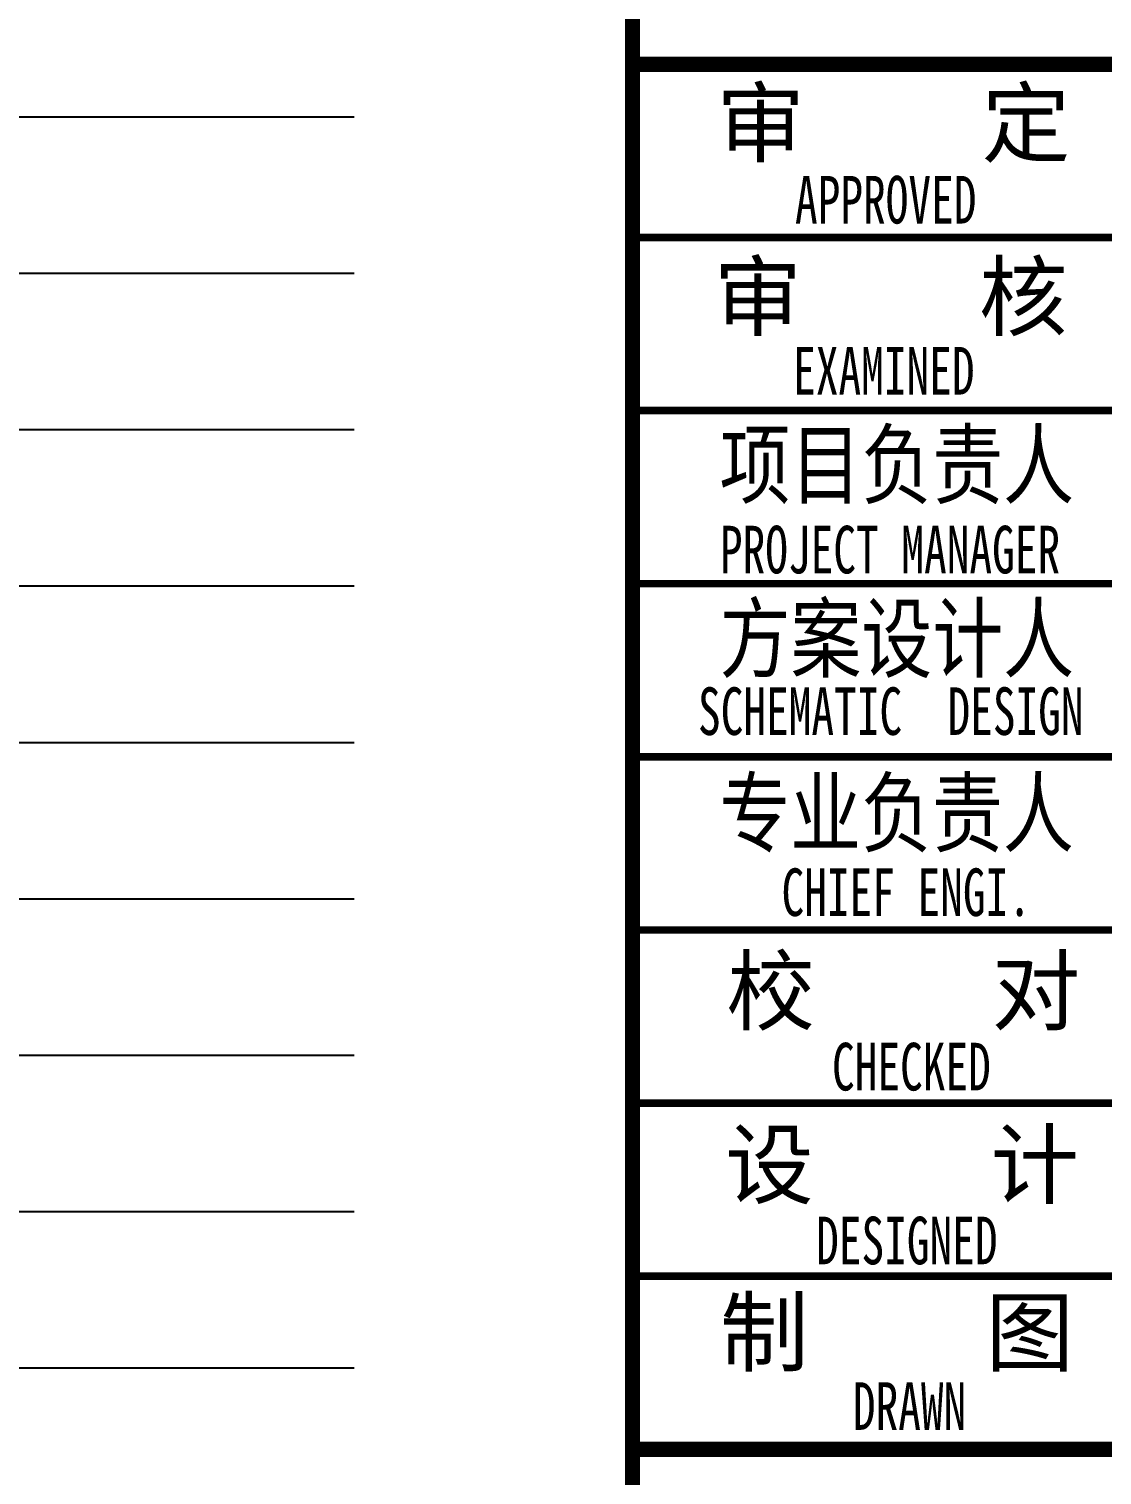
# Model space of a CAD drawing. Extents: x 3753737 to 4713801, y -857380 to 24339.
# Drawn here: x 4075223 to 4080180, y -622172 to -615490 of the extents above; entities that cross this region are included whole.
import ezdxf
from ezdxf.enums import TextEntityAlignment as Align

# ---------------------------------------------------------------- set-up
doc = ezdxf.new("R2010")
doc.units = 0
doc.header["$LTSCALE"] = 1000
doc.header["$MEASUREMENT"] = 0
for name, color, linetype in [('!!电气', 1, 'CONTINUOUS'), ('TEL_TEXT', 7, 'CONTINUOUS'), ('图签文字', 4, 'CONTINUOUS')]:
    doc.layers.add(name, color=color, linetype=linetype)
doc.layers.add('图框', color=147, linetype='CONTINUOUS', lineweight=20)
doc.styles.add('建筑图签-1', font='simhei.ttf', dxfattribs={"width": 0.7})

# ---------------------------------------------------------------- blocks, each defined once
blk = doc.blocks.new('A$C72CB06F2')
at = {"layer": '图框'}
for points, const_width in [([(-7000, -40000), (-7000, 0)], 70), ([(0, -26799.7), (-7000, -26799.7)], 70), ([(-7000, -26799.7), (0, -26799.7)], 70), ([(-7000, -27599.7), (0, -27599.7)], 35), ([(-7000, -28399.7), (0, -28399.7)], 35), ([(-7000, -29199.7), (0, -29199.7)], 35), ([(-7000, -29999.7), (0, -29999.7)], 35), ([(-7000, -30799.7), (0, -30799.7)], 35), ([(-7000, -31599.7), (0, -31599.7)], 35), ([(-7000, -32399.7), (0, -32399.7)], 35), ([(-7000, -33199.7), (0, -33199.7)], 70)]:
    blk.add_lwpolyline(points, dxfattribs=dict(at, const_width=const_width))
at = {"layer": '图签文字', "color": 7, "style": '建筑图签-1'}
for s, p in [('审    定', (-6612.3, -27220.8)), ('审    核', (-6625.4, -28023.1)), ('校    对', (-6566.7, -31231.8)), ('设    计', (-6572.1, -32033.5)), ('制    图', (-6595.1, -32808.3))]:
    blk.add_text(s, height=300, dxfattribs=at).set_placement(p)
at = {"layer": '图签文字', "style": '建筑图签-1', "width": 0.7}
for s, p in [('APPROVED ', (-6249.4, -27535.3)), ('EXAMINED  ', (-6258, -28325.8, -1799)), ('PROJECT MANAGER', (-6596.1, -29152, -1799)), ('SCHEMATIC  DESIGN', (-6697.4, -29898.6, -1799))]:
    blk.add_text(s, height=220, dxfattribs=at).set_placement(p)
at = {"layer": '图签文字', "color": 7, "style": '建筑图签-1', "width": 0.8}
for s, p in [('项目负责人', (-6597.5, -28799.3)), ('方案设计人', (-6597.5, -29601.9)), ('专业负责人', (-6598.8, -30408.4))]:
    blk.add_text(s, height=300, dxfattribs=at).set_placement(p)
at = {"layer": '图签文字', "style": '建筑图签-1', "width": 0.7}
for s, p in [('CHIEF ENGI.', (-5735.5, -30625.2)), ('CHECKED  ', (-5607, -31431.2)), ('DESIGNED ', (-5680.4, -32234.5)), (' DRAWN   ', (-5615.4, -32999.5))]:
    blk.add_text(s, height=220, dxfattribs=at).set_placement(p, align=Align.MIDDLE)

msp = doc.modelspace()

# ---------------------------------------------------------------- linework, layer by layer
at = {"layer": 'TEL_TEXT', "color": 0}
for p, q in [((4055355.8, -615896.4), (4076725.9, -615896.4)), ((4055355.8, -616618.9), (4076725.9, -616618.9)), ((4055355.8, -617341.3), (4076725.9, -617341.3)), ((4055355.8, -618063.8), (4076725.9, -618063.8)), ((4055355.8, -618786.3), (4076725.9, -618786.3)), ((4055355.8, -619508.7), (4076725.9, -619508.7)), ((4055355.8, -620231.2), (4076725.9, -620231.2)), ((4055355.8, -620953.6), (4076725.9, -620953.6)), ((4055355.8, -621676.1), (4076725.9, -621676.1))]:
    msp.add_line(p, q, dxfattribs=at)

# ---------------------------------------------------------------- block references
at = {"layer": '!!电气', "color": 2}
msp.add_blockref('A$C72CB06F2', (4085011, -588853.6), dxfattribs=at)

doc.saveas('drawing.dxf')
